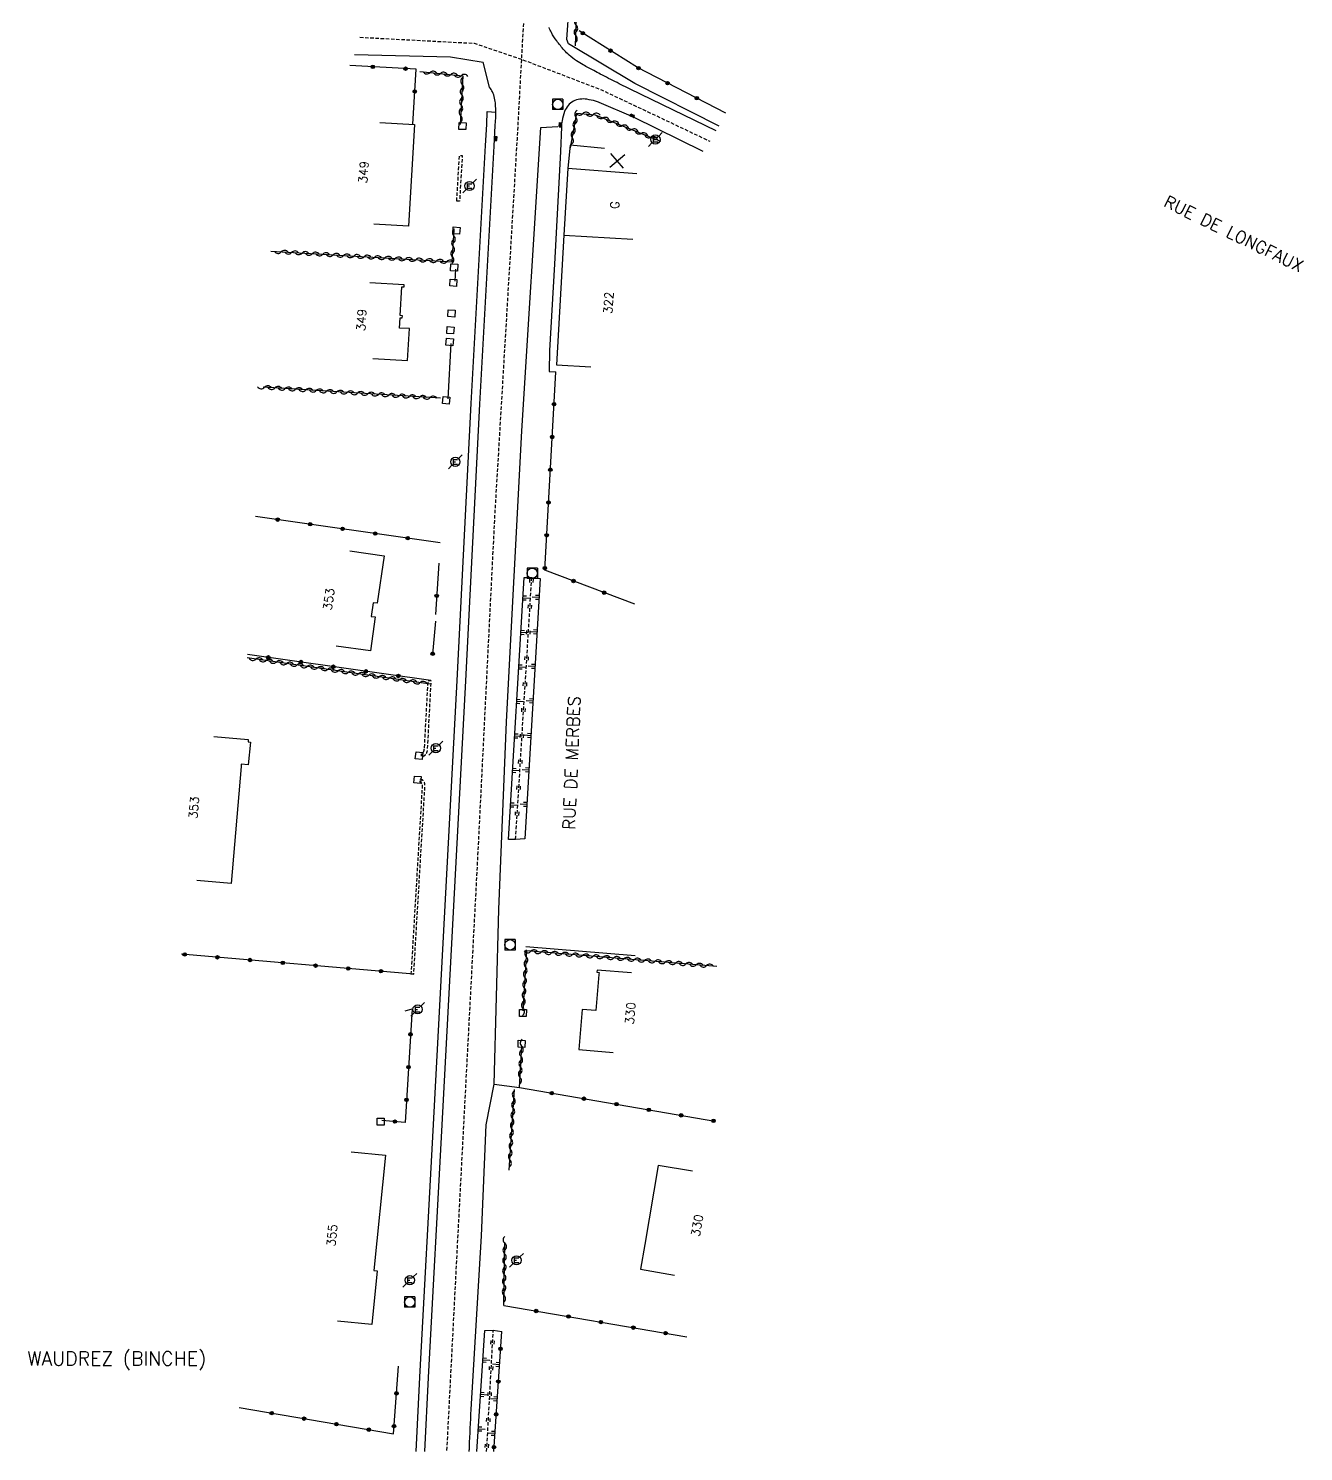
# Model space of a CAD drawing. Header units: millimetres. Extents: x 136000 to 137000, y 120000 to 121000.
# Drawn here: x 136014 to 136198.4, y 120000 to 120205.9 of the extents above; entities that cross this region are included whole.
import ezdxf
from ezdxf.enums import TextEntityAlignment as Align

# ---------------------------------------------------------------- set-up
doc = ezdxf.new("R2010")
doc.units = ezdxf.units.MM
doc.linetypes.add('DASHED', pattern=[0.75, 0.5, -0.25])
doc.layers.get('0').update_dxf_attribs({"linetype": 'CONTINUOUS'})
for name, color, linetype in [('W0001', 6, 'DASHED'), ('W0008', 7, 'CONTINUOUS'), ('W0100', 7, 'CONTINUOUS'), ('W0112', 1, 'DASHED'), ('W0211', 2, 'CONTINUOUS'), ('W0220', 5, 'DASHED'), ('W0310', 3, 'CONTINUOUS'), ('W0322', 7, 'CONTINUOUS'), ('W0400', 7, 'CONTINUOUS'), ('W0420', 7, 'CONTINUOUS'), ('W0471', 7, 'CONTINUOUS'), ('W0980', 7, 'CONTINUOUS'), ('W0989', 7, 'CONTINUOUS'), ('W0991', 7, 'CONTINUOUS'), ('W1102', 7, 'CONTINUOUS')]:
    doc.layers.add(name, color=color, linetype=linetype)
doc.styles.get("Standard").update_dxf_attribs({"font": 'romans.shx', "width": 0.85})

# ---------------------------------------------------------------- blocks, each defined once
blk = doc.blocks.new('T471')
for p, q in [((-0.333334, 0.333334), (-0.333334, -0.333334)), ((-0.333334, 0.333334), (0.333334, 0.333334)), ((-0.333334, 0), (0, 0)), ((0.500001, 0.500001), (1.000002, 1.000002)), ((-0.500001, -0.500001), (-1.000002, -1.000002)), ((-0.333334, -0.333334), (0.333334, -0.333334))]:
    blk.add_line(p, q)
blk.add_ellipse((0, 0), major_axis=(0.471405, 0.471405), ratio=1, start_param=5.4977871438, end_param=11.780972451)
blk = doc.blocks.new('t112o')
at = {"color": 0, "linetype": 'Continuous'}
for p, q in [((-0.5, 0.5), (0.5, 0.5)), ((-0.5, -0.5), (-0.5, 0.5)), ((0.5, 0.5), (0.5, -0.5)), ((0.5, -0.5), (-0.5, -0.5))]:
    blk.add_line(p, q, dxfattribs=at)
blk = doc.blocks.new('T420')
for p, q in [((0.75, 0.75), (-0.75, 0.75)), ((-0.75, 0.75), (-0.75, -0.75)), ((0.75, 0.75), (0.75, -0.75)), ((0.75, -0.75), (-0.75, -0.75))]:
    blk.add_line(p, q)
blk.add_ellipse((0, 0), major_axis=(-0.53, 0.53), ratio=1, start_param=3.926991, end_param=10.210176)
blk = doc.blocks.new('T400')
for p, q in [((-0.15, 0.3), (0.15, 0.3)), ((-0.15, -0.25), (-0.15, 0.3)), ((-0.15, 0.15), (0.15, 0.15)), ((-0.15, 0), (0.15, 0)), ((0.15, 0.3), (0.15, -0.25)), ((-0.15, -0.15), (0.15, -0.15)), ((-0.15, -0.25), (-0.15, -0.3)), ((-0.15, -0.3), (0.15, -0.3)), ((0.15, -0.3), (0.15, -0.25))]:
    blk.add_line(p, q)
blk = doc.blocks.new('t211o')
at = {"color": 0, "linetype": 'Continuous'}
for p, q in [((-0.29, 0.5), (-0.29, 0)), ((0, 1), (0, 0)), ((0.29, 0.5), (0.29, 0))]:
    blk.add_line(p, q, dxfattribs=at)
blk = doc.blocks.new('t991o')
at = {"color": 0, "linetype": 'Continuous'}
for p, q in [((-1, 1), (1, -1)), ((-1, -1), (1, 1))]:
    blk.add_line(p, q, dxfattribs=at)
blk = doc.blocks.new('t322o')
at = {"color": 0, "linetype": 'Continuous'}
for radius in [0.25, 0.15]:
    blk.add_circle((0, 0), radius, dxfattribs=at)
blk = doc.blocks.new('t310o')
at = {"color": 0, "linetype": 'Continuous'}
for centre, start, end in [((-0.5, 0.38), 216.8699, 323.1304), ((0.5, -0.37), 36.8699, 143.1303)]:
    blk.add_arc(centre, 0.625, start, end, dxfattribs=at)
blk = doc.blocks.new('t220o')
at = {"color": 0, "linetype": 'Continuous'}
for p, q in [((-0.25, 0.25), (0.25, 0.25)), ((-0.25, -0.25), (0.25, -0.25))]:
    blk.add_line(p, q, dxfattribs=at)

msp = doc.modelspace()

# ---------------------------------------------------------------- linework, layer by layer
at = {"layer": 'W0001', "flags": 128}
for points in [[(136098.78, 120593.75), (136101.98, 120534.75), (136102.22, 120528.55), (136102.62, 120512.68), (136102.78, 120501.56), (136102.54, 120489.26), (136102.22, 120476.63), (136101.59, 120463.14), (136100.15, 120439.16), (136097.93, 120400.26), (136095.23, 120360.26), (136092.21, 120314.49), (136088.63, 120257.41), (136085.93, 120213.04), (136084.66, 120189.86), (136081.4, 120135.03), (136078.94, 120085.72), (136076.39, 120037.14), (136074.47, 120000)], [(136061.94, 120204.62), (136078.46, 120203.75), (136085.29, 120201.45), (136096.89, 120197.01), (136112.54, 120189.59)]]:
    msp.add_lwpolyline(points, dxfattribs=at)
at = {"layer": 'W0008', "flags": 128}
for points in [[(136113.89, 120191.76), (136101.71, 120197.93), (136092.11, 120203.69), (136091.89, 120204.31), (136092.21, 120209.14), (136093.54, 120230.59)], [(136061.17, 120202.12), (136075.03, 120201.78), (136079.75, 120201.02)], [(136070.09, 120000), (136070.62, 120010.78), (136072.59, 120047.34), (136074.26, 120078.99), (136076.02, 120111.57), (136078.05, 120151.61), (136080.1, 120188.95), (136080.28, 120192.02), (136080.35, 120193.89), (136081.58, 120193.79)], [(136075.77, 120171.08), (136075.66, 120169.31)], [(136075.11, 120160.29), (136074.63, 120152.3)], [(136085.93, 120073.05), (136101.73, 120071.77)], [(136081.35, 120053.17), (136085, 120052.65)]]:
    msp.add_lwpolyline(points, dxfattribs=at)
for points in [[(136113.47, 120191.06), (136099.44, 120197.9, -0.005143), (136099.13, 120198.05, -0.000642), (136096.71, 120199.3, -0.003368), (136095.78, 120199.79, -0.002035), (136094.24, 120200.62, -0.027726), (136093.28, 120201.21, -0.022691), (136092.19, 120202.05, -0.038847), (136091.49, 120202.74, -0.02203), (136090.41, 120204.1, -0.024921), (136089.63, 120205.3, -0.044423), (136089.29, 120206.03, -0.0409)], [(136071.33, 120000), (136071.86, 120010.72), (136073.83, 120047.27), (136075.5, 120078.93), (136077.26, 120111.51), (136079.29, 120151.54), (136081.34, 120188.87), (136081.51, 120191.84), (136081.58, 120193, 0.019887), (136081.6, 120193.7, 0.011051), (136081.54, 120194.95, 0.030143), (136081.5, 120195.32, 0.011695), (136081.29, 120196.28, 0.067776), (136081.13, 120196.71, 0.038418), (136080.68, 120197.39), (136079.75, 120201.02)], [(136111.61, 120188.11), (136101.5, 120193.04), (136096.56, 120195.19, 0.041435), (136096.03, 120195.37, 0.017799), (136094.78, 120195.64, 0.0793), (136093.76, 120195.66, 0.08144), (136092.81, 120195.36, 0.100823), (136092.06, 120194.76, 0.094106), (136091.55, 120193.86, 0.028474), (136091.18, 120192.54, 0.045292), (136091.08, 120191.67), (136090.96, 120188.09), (136090.08, 120171.79), (136089.35, 120159.31), (136089.31, 120156.25), (136090.28, 120156.19)], [(136077.75, 120000, -0.000154), (136077.78, 120000.7, -0.005158), (136078.04, 120006.09), (136079.51, 120031.2), (136080.18, 120047.29), (136081.35, 120053.17), (136082.04, 120078.41), (136083.15, 120105.59), (136085.38, 120147.69), (136088.12, 120191.57), (136090.56, 120191.69)]]:
    msp.add_lwpolyline(points, format="xyb", dxfattribs=at)
at = {"layer": 'W0100', "flags": 128}
for points in [[(136064.83, 120192.3), (136069.82, 120192.01), (136068.97, 120177.31), (136063.97, 120177.6)], [(136097.32, 120188.52), (136092.34, 120188.99), (136092.03, 120185.69), (136091.45, 120175.99), (136090.36, 120157.23), (136095.36, 120156.94)], [(136063.81, 120158.14), (136068.8, 120157.83), (136069.09, 120162.46), (136067.64, 120162.55), (136067.64, 120162.55), (136067.74, 120164.03), (136068.07, 120164.01), (136068.1, 120164.32), (136068.1, 120164.32), (136067.76, 120164.34), (136068.02, 120168.5), (136068.34, 120168.49), (136068.36, 120168.78), (136063.37, 120169.1)], [(136060.47, 120130.32), (136065.42, 120129.61), (136064.43, 120122.73), (136063.84, 120122.81), (136063.56, 120120.83), (136064.16, 120120.75), (136063.48, 120115.85), (136058.52, 120116.54)], [(136040.81, 120103.46), (136045.79, 120103.04), (136045.76, 120102.66), (136046.1, 120102.63), (136045.77, 120099.34), (136044.77, 120099.43), (136044.74, 120099.1), (136043.3, 120082.18), (136038.32, 120082.6)], [(136101.23, 120069.25), (136096.24, 120069.66), (136096.22, 120069.36), (136096.22, 120069.36), (136096.53, 120069.33), (136096.5, 120069), (136096.07, 120063.79), (136094.07, 120063.96), (136093.6, 120058.15), (136098.58, 120057.75)], [(136060.66, 120043.37), (136065.64, 120042.86), (136063.93, 120026.18), (136064.44, 120026.14), (136063.68, 120018.36), (136058.71, 120018.85)], [(136110.03, 120040.55), (136105.1, 120041.39), (136103.15, 120029.96), (136102.53, 120026.38), (136107.46, 120025.54)]]:
    msp.add_lwpolyline(points, dxfattribs=at)
at = {"layer": 'W0112', "flags": 128}
msp.add_lwpolyline([(136075.95, 120180.92), (136076.34, 120187.51), (136076.74, 120187.49), (136076.35, 120180.89)], close=True, dxfattribs=at)
for points in [[(136071.28, 120101.83), (136071.8, 120111.56), (136072.2, 120111.54), (136071.66, 120101.33), (136071.6, 120101.32, -0.064218), (136071.57, 120101.09, -0.083093), (136071.5, 120100.93, -0.040786), (136071.39, 120100.78, -0.040479), (136071.25, 120100.65, -0.101392), (136071.08, 120100.56, -0.076245), (136070.82, 120100.53), (136070.84, 120100.93, 0.076245), (136070.97, 120100.95, 0.101392), (136071, 120100.96, 0.040479), (136071.09, 120101.05, 0.057598)], [(136069.32, 120069.11), (136069.72, 120069.09), (136071.35, 120096.43), (136071.32, 120096.45), (136071.31, 120096.64, 0.071414), (136071.27, 120096.79, 0.042769), (136071.18, 120096.94, 0.038619), (136071.05, 120097.1, 0.105967), (136070.89, 120097.2, 0.078178), (136070.63, 120097.26), (136070.61, 120096.86, -0.078178), (136070.74, 120096.83, -0.105967), (136070.76, 120096.82, -0.038619), (136070.85, 120096.71, -0.042769), (136070.91, 120096.61, -0.042789), (136070.91, 120096.59), (136070.94, 120096.21), (136070.94, 120096.21)]]:
    msp.add_lwpolyline(points, format="xyb", close=True, dxfattribs=at)
at = {"layer": 'W0211', "flags": 128}
msp.add_lwpolyline([(136087.99, 120126.33), (136085.81, 120088.65), (136084.46, 120088.56), (136083.42, 120088.55), (136085.69, 120126.48), (136086.8, 120126.44)], close=True, dxfattribs=at)
msp.add_lwpolyline([(136078.85, 120000), (136080.02, 120017.51), (136081.23, 120017.54), (136082.45, 120017.38)], dxfattribs=at)
at = {"layer": 'W0220', "flags": 128}
for points in [[(136084.46, 120088.56), (136086.8, 120126.44)], [(136080.27, 120000), (136081.23, 120017.54)]]:
    msp.add_lwpolyline(points, dxfattribs=at)
at = {"layer": 'W0310', "flags": 128}
for points in [[(136093.11, 120203.37), (136094.1, 120230.74), (136132.78, 120219.38)], [(136070.59, 120199.67), (136076.81, 120199.03), (136076.43, 120192.01)], [(136092.39, 120188.62), (136093.3, 120193.65), (136095.96, 120193.4), (136105.43, 120189.59)], [(136049.06, 120173.65), (136075.26, 120172.12), (136075.59, 120176.71)], [(136073.58, 120152.39), (136047.92, 120153.99)], [(136072.13, 120111.04), (136045.64, 120114.83)], [(136113.59, 120070.19), (136086.04, 120072.43), (136085.5, 120063.74)], [(136085, 120052.65), (136085.35, 120058.71)], [(136083.54, 120040.7), (136084.28, 120052.37)], [(136082.75, 120021.13), (136082.9, 120030.27)]]:
    msp.add_lwpolyline(points, dxfattribs=at)
at = {"layer": 'W0322', "flags": 128}
for points in [[(136114.89, 120193.62), (136102.09, 120200.23), (136093.65, 120205.53)], [(136069.6, 120192.03), (136070.06, 120199.99), (136060.47, 120200.52)], [(136101.72, 120122.59), (136088.67, 120127.52), (136090.28, 120156.19)], [(136073.55, 120131.47), (136046.83, 120135.29)], [(136073.35, 120128.53), (136072.87, 120121.11)], [(136072.85, 120120.16), (136072.45, 120115.34)], [(136072.2, 120111.54), (136045.67, 120115.33)], [(136069.72, 120069.09), (136036.11, 120071.96)], [(136068.49, 120063.74), (136069.48, 120064.06), (136068.48, 120047.62), (136065.09, 120047.89)], [(136085, 120052.65), (136113.3, 120047.81)], [(136082.75, 120021.13), (136109.23, 120016.6)], [(136081.29, 120000), (136082.45, 120017.38)], [(136044.49, 120006.36), (136066.78, 120002.55), (136067.53, 120012.35)]]:
    msp.add_lwpolyline(points, dxfattribs=at)
at = {"layer": 'W1102', "flags": 128}
for points in [[(136092.03, 120185.69), (136102, 120184.91)], [(136091.45, 120175.99), (136101.43, 120175.4)]]:
    msp.add_lwpolyline(points, dxfattribs=at)

# ---------------------------------------------------------------- block references
at = {"layer": 'W0112'}
for p, rotation in [((136076.77, 120191.77), 87.74011952922116), ((136075.89, 120176.65), 86.47894473574219), ((136075.58, 120171.31), 86.71687667701259), ((136075.45, 120169.11), 86.60301292347155), ((136075.18, 120164.67), 86.25740895568242), ((136075.03, 120162.22), 86.03009916167674), ((136074.92, 120160.53), 85.97963120143892), ((136074.41, 120152.1), 84.62231067574491), ((136070.5, 120100.68), 84.11558042189449), ((136070.27, 120097.19), 174.689289598881), ((136085.51, 120063.46), 269.8198882896747), ((136085.33, 120058.98), 267.618477917753), ((136064.94, 120047.72), 90.48727799591497)]:
    msp.add_blockref('t112o', p, dxfattribs=dict(at, rotation=rotation))
at = {"layer": 'W0211'}
for p, rotation in [((136085.51, 120123.48), 266.5652015769356), ((136087.83, 120123.59), 86.6885218957507), ((136085.21, 120118.49), 266.5652015769361), ((136087.54, 120118.6), 86.68852189576783), ((136084.91, 120113.5), 266.5652015769356), ((136087.26, 120113.61), 86.68852189576783), ((136084.61, 120108.51), 266.5652015769356), ((136086.97, 120108.62), 86.68852189576737), ((136084.31, 120103.52), 266.5652015769356), ((136086.68, 120103.62), 86.68852189576737), ((136084.01, 120098.53), 266.5652015769523), ((136086.39, 120098.63), 86.68852189576783), ((136083.72, 120093.54), 266.5652015769356), ((136086.1, 120093.64), 86.68852189576783), ((136079.73, 120013.22), 266.1832825851626), ((136082.13, 120012.61), 86.19165262545062), ((136079.4, 120008.24), 266.1832825851626), ((136081.8, 120007.63), 86.19165262546724), ((136079.07, 120003.25), 266.1832825851626), ((136081.46, 120002.64), 86.19165262546724)]:
    msp.add_blockref('t211o', p, dxfattribs=dict(at, rotation=rotation))
at = {"layer": 'W0220'}
for p, rotation in [((136086.77, 120125.99), 86.46912818563068), ((136086.54, 120122.24), 86.46912818563068), ((136086.31, 120118.5), 86.46912818563068), ((136086.07, 120114.76), 86.46912818563068), ((136085.84, 120111.01), 86.46912818563068), ((136085.61, 120107.27), 86.46912818563068), ((136085.38, 120103.53), 86.46912818563068), ((136085.15, 120099.79), 86.46912818563068), ((136084.92, 120096.04), 86.46912818563068), ((136084.69, 120092.3), 86.46912818563068), ((136081.14, 120015.79), 86.86679068517783), ((136080.93, 120012.05), 86.86679068517783), ((136080.73, 120008.3), 86.86679068517783), ((136080.52, 120004.56), 86.86679068517783), ((136080.32, 120000.81), 86.86679068517783)]:
    msp.add_blockref('t220o', p, dxfattribs=dict(at, rotation=rotation))
at = {"layer": 'W0310'}
for p, rotation in [((136093.16, 120204.86), 87.92746664650595), ((136093.22, 120206.36), 87.92746664650595), ((136072.08, 120199.51), 354.1474125445561), ((136073.57, 120199.36), 354.1474125445561), ((136075.07, 120199.21), 354.1474125445561), ((136076.56, 120199.05), 354.1474125445561), ((136076.74, 120197.78), 266.9465101401004), ((136076.58, 120194.79), 266.9465101401004), ((136076.66, 120196.29), 266.9465101401004), ((136076.5, 120193.29), 266.9465101401004), ((136093.19, 120193.04), 79.72342753580166), ((136094.19, 120193.56), 354.6438983408339), ((136095.68, 120193.42), 354.6438983408339), ((136097.09, 120192.94), 338.1231485575778), ((136092.93, 120191.57), 79.72342753580166), ((136098.48, 120192.39), 338.1231485575778), ((136099.87, 120191.83), 338.1231485575778), ((136101.27, 120191.27), 338.1231485575778), ((136102.66, 120190.71), 338.1231485575778), ((136092.66, 120190.09), 79.72342753580166), ((136104.05, 120190.15), 338.1231485575778), ((136075.53, 120175.87), 85.83250112990693), ((136075.42, 120174.38), 85.83250112990693), ((136050.56, 120173.56), 356.6657053881725), ((136052.06, 120173.47), 356.6657053881725), ((136053.56, 120173.38), 356.6657053881725), ((136055.05, 120173.3), 356.6657053881725), ((136056.55, 120173.21), 356.6657053881725), ((136058.05, 120173.12), 356.6657053881725), ((136059.55, 120173.03), 356.6657053881725), ((136061.04, 120172.95), 356.6657053881725), ((136062.54, 120172.86), 356.6657053881725), ((136064.04, 120172.77), 356.6657053881725), ((136065.54, 120172.69), 356.6657053881725), ((136067.03, 120172.6), 356.6657053881725), ((136068.53, 120172.51), 356.6657053881725), ((136070.03, 120172.42), 356.6657053881725), ((136071.53, 120172.34), 356.6657053881725), ((136075.31, 120172.88), 85.83250112990693), ((136073.02, 120172.25), 356.6657053881725), ((136074.52, 120172.16), 356.6657053881725), ((136048.13, 120153.98), 176.4286498163437), ((136049.63, 120153.88), 176.4286498163437), ((136051.12, 120153.79), 176.4286498163437), ((136052.62, 120153.7), 176.4286498163437), ((136054.12, 120153.6), 176.4286498163437), ((136055.62, 120153.51), 176.4286498163437), ((136057.11, 120153.41), 176.4286498163437), ((136058.61, 120153.32), 176.4286498163437), ((136060.11, 120153.23), 176.4286498163437), ((136061.6, 120153.13), 176.4286498163437), ((136063.1, 120153.04), 176.4286498163437), ((136064.6, 120152.95), 176.4286498163437), ((136066.1, 120152.85), 176.4286498163437), ((136067.59, 120152.76), 176.4286498163437), ((136069.09, 120152.67), 176.4286498163437), ((136070.59, 120152.57), 176.4286498163437), ((136072.08, 120152.48), 176.4286498163437), ((136046.89, 120114.65), 171.8549557195139), ((136048.38, 120114.44), 171.8549557195139), ((136049.86, 120114.23), 171.8549557195139), ((136051.34, 120114.02), 171.8549557195139), ((136052.83, 120113.8), 171.8549557195139), ((136054.31, 120113.59), 171.8549557195139), ((136055.8, 120113.38), 171.8549557195139), ((136057.28, 120113.17), 171.8549557195139), ((136058.77, 120112.95), 171.8549557195139), ((136060.25, 120112.74), 171.8549557195139), ((136061.74, 120112.53), 171.8549557195139), ((136063.22, 120112.32), 171.8549557195139), ((136064.71, 120112.1), 171.8549557195139), ((136066.19, 120111.89), 171.8549557195139), ((136067.68, 120111.68), 171.8549557195139), ((136069.16, 120111.47), 171.8549557195139), ((136070.65, 120111.25), 171.8549557195139), ((136086.68, 120072.38), 175.3437317583194), ((136085.99, 120071.58), 266.4498528997738), ((136088.17, 120072.26), 175.3437317583194), ((136089.67, 120072.14), 175.3437317583194), ((136091.16, 120072.02), 175.3437317583194), ((136092.66, 120071.89), 175.3437317583194), ((136094.15, 120071.77), 175.3437317583194), ((136095.65, 120071.65), 175.3437317583194), ((136097.14, 120071.53), 175.3437317583194), ((136098.64, 120071.41), 175.3437317583194), ((136085.89, 120070.08), 266.4498528997738), ((136100.13, 120071.29), 175.3437317583194), ((136101.63, 120071.16), 175.3437317583194), ((136103.12, 120071.04), 175.3437317583194), ((136104.62, 120070.92), 175.3437317583194), ((136106.11, 120070.8), 175.3437317583194), ((136107.61, 120070.68), 175.3437317583194), ((136109.1, 120070.55), 175.3437317583194), ((136110.6, 120070.43), 175.3437317583194), ((136112.09, 120070.31), 175.3437317583194), ((136085.71, 120067.08), 266.4498528997738), ((136085.8, 120068.58), 266.4498528997738), ((136085.62, 120065.59), 266.4498528997738), ((136085.52, 120064.09), 266.4498528997738), ((136085.35, 120058.64), 86.67844437977809), ((136085.26, 120057.14), 86.67844437977809), ((136085.17, 120055.64), 86.67844437977809), ((136085.09, 120054.14), 86.67844437977809), ((136084.2, 120051.17), 86.38510167479433), ((136084.01, 120048.18), 86.38510167479433), ((136084.11, 120049.68), 86.38510167479433), ((136083.92, 120046.68), 86.38510167479433), ((136083.82, 120045.19), 86.38510167479433), ((136083.63, 120042.19), 86.38510167479433), ((136083.73, 120043.69), 86.38510167479433), ((136082.9, 120030.13), 89.05232287256268), ((136082.87, 120028.63), 89.05232287256268), ((136082.82, 120025.63), 89.05232287256268), ((136082.85, 120027.13), 89.05232287256268), ((136082.8, 120024.13), 89.05232287256268), ((136082.77, 120022.63), 89.05232287256268)]:
    msp.add_blockref('t310o', p, dxfattribs=dict(at, rotation=rotation))
at = {"layer": 'W0322'}
for p, rotation in [((136094.18, 120205.2), 147.8607472397176), ((136098.2, 120202.67), 147.8607472397176), ((136063.8, 120200.34), 176.8359271558522), ((136068.54, 120200.07), 176.8359271558522), ((136102.23, 120200.16), 152.6790686008675), ((136106.45, 120197.98), 152.6790686008675), ((136069.87, 120196.77), 86.66570538818219), ((136110.67, 120195.8), 152.6790686008675), ((136090.02, 120151.53), 86.77541571775353), ((136089.75, 120146.79), 86.77541571775353), ((136089.48, 120142.05), 86.77541571775353), ((136089.22, 120137.31), 86.77541571775353), ((136050.04, 120134.83), 171.8549557195162), ((136054.74, 120134.16), 171.8549557195162), ((136059.44, 120133.49), 171.8549557195162), ((136064.15, 120132.81), 171.8549557195162), ((136068.85, 120132.14), 171.8549557195162), ((136088.95, 120132.56), 86.77541571775353), ((136088.68, 120127.82), 86.77541571775353), ((136092.83, 120125.95), 159.2765593770539), ((136073.04, 120123.79), 266.2885445183341), ((136097.27, 120124.27), 159.2765593770539), ((136048.69, 120114.9), 171.8549557195223), ((136072.46, 120115.43), 265.3176006310938), ((136053.4, 120114.23), 171.8549557195223), ((136058.1, 120113.55), 171.8549557195223), ((136062.8, 120112.88), 171.8549557195223), ((136067.5, 120112.21), 171.8549557195223), ((136036.59, 120071.92), 175.1117236584116), ((136041.32, 120071.51), 175.1117236584116), ((136046.05, 120071.11), 175.1117236584116), ((136050.79, 120070.7), 175.1117236584116), ((136055.52, 120070.3), 175.1117236584116), ((136060.25, 120069.89), 175.1117236584116), ((136064.98, 120069.49), 175.1117236584116), ((136069.25, 120060.36), 266.5215533037037), ((136068.96, 120055.62), 266.5215533037037), ((136068.67, 120050.88), 266.5215533037037), ((136089.68, 120051.85), 350.2968720815966), ((136094.36, 120051.05), 350.2968720815966), ((136099.05, 120050.25), 350.2968720815966), ((136103.73, 120049.44), 350.2968720815966), ((136067, 120047.74), 175.4101046918997), ((136108.41, 120048.64), 350.2968720815966), ((136113.09, 120047.84), 350.2968720815966), ((136087.43, 120020.33), 350.296872081584), ((136092.11, 120019.53), 350.296872081584), ((136096.8, 120018.73), 350.296872081584), ((136101.48, 120017.93), 350.296872081584), ((136106.16, 120017.13), 350.296872081584), ((136082.28, 120014.86), 86.19165262545958), ((136081.96, 120010.12), 86.19165262545958), ((136067.23, 120008.42), 85.64818557072161), ((136049.17, 120005.56), 350.3126008315875), ((136053.86, 120004.76), 350.3126008315875), ((136058.54, 120003.96), 350.3126008315875), ((136066.87, 120003.68), 85.64818557072161), ((136081.65, 120005.38), 86.19165262545958), ((136063.22, 120003.16), 350.3126008315875), ((136081.33, 120000.64), 86.19165262545958)]:
    msp.add_blockref('t322o', p, dxfattribs=dict(at, rotation=rotation))
at = {"layer": 'W0400'}
for p, rotation in [((136101.33, 120193.27), 66.43076542660812), ((136090.95, 120191.96), 356.0435041284131), ((136081.56, 120189.96), 357.3420933623399)]:
    msp.add_blockref('T400', p, dxfattribs=dict(at, rotation=rotation))
at = {"layer": 'W0420'}
for p in [(136090.56, 120194.9), (136086.86, 120127.06), (136083.65, 120073.31), (136069.15, 120021.63)]:
    msp.add_blockref('T420', p, dxfattribs=at)
at = {"layer": 'W0471'}
for p in [(136104.68, 120189.83), (136077.8, 120183.1), (136075.74, 120143.2), (136072.92, 120101.77), (136070.28, 120063.97), (136084.58, 120027.67), (136069.15, 120024.78)]:
    msp.add_blockref('T471', p, dxfattribs=at)
at = {"layer": 'W0991', "rotation": 85.02723566981223}
msp.add_blockref('t991o', (136099.16, 120186.74), dxfattribs=at)

# ---------------------------------------------------------------- texts
at = {"layer": 'W0980'}
msp.add_text('WAUDREZ (BINCHE)', height=2, dxfattribs=at).set_placement((136026.76, 120013.31), align=Align.MIDDLE)
at = {"layer": 'W0989'}
for s, rotation, p in [('RUE DE LONGFAUX', 334.0028, (136188.35, 120176.19)), ('RUE DE MERBES', 87.6671, (136092.56, 120099.65))]:
    msp.add_text(s, height=1.75, rotation=rotation, dxfattribs=at).set_placement(p, align=Align.MIDDLE)
at = {"layer": 'W0991'}
for s, rotation, p in [('349', 85.9051, (136062.46, 120185.1)), ('G', 86.7024, (136098.81, 120180.34)), ('322', 86.7024, (136097.89, 120166.2)), ('349', 86.4286, (136062.16, 120163.71)), ('353', 81.855, (136057.44, 120123.31)), ('353', 85.1117, (136037.92, 120093.17)), ('330', 85.3437, (136101.05, 120063.41)), ('355', 84.4466, (136057.9, 120031.28)), ('330', 80.2969, (136110.72, 120032.71))]:
    msp.add_text(s, height=1.25, rotation=rotation, dxfattribs=at).set_placement(p, align=Align.MIDDLE)

doc.saveas('drawing.dxf')
